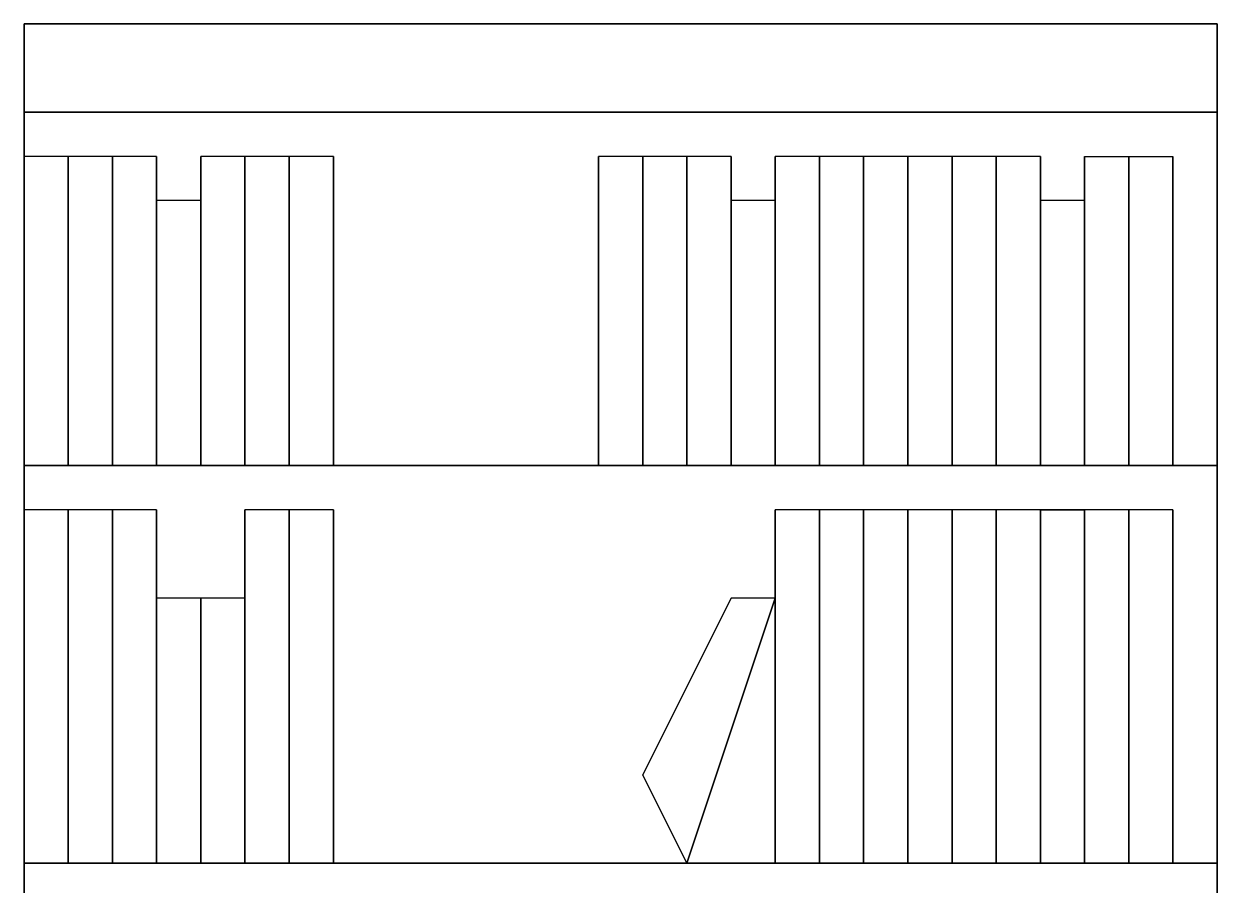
# Model space of a CAD drawing. Header units: millimetres. Extents: x 51491 to 87084, y 5379 to 33460.
# Drawn here: x 71176 to 72861, y 19359 to 20576 of the extents above; entities that cross this region are included whole.
import ezdxf

# ---------------------------------------------------------------- set-up
doc = ezdxf.new("R2010")
doc.units = ezdxf.units.MM

# ---------------------------------------------------------------- blocks, each defined once
blk = doc.blocks.new('A$C34F12EED')
at = {"linetype": 'Continuous'}
for p, q in [((1622.6, 2558.4), (0.2, 2558.4)), ((1622.6, 2558.4), (0.2, 2558.4)), ((0.2, 2558.4), (1622.6, 2558.4)), ((0.2, 2558.4), (1622.6, 2558.4)), ((0.2, 2558.4), (0.2, 2433.6)), ((0.2, 2433.6), (0.2, 2558.4)), ((0.2, 2433.6), (0.2, 2558.4)), ((0.2, 2558.4), (0.2, 2433.6)), ((0.2, 2558.4), (0.2, 2433.6)), ((0.2, 2558.4), (0.2, 2433.6)), ((0.2, 2433.6), (0.2, 2558.4)), ((0.2, 2558.4), (0.2, 2433.6)), ((0.2, 2433.6), (0.2, 2558.4)), ((0.2, 2558.4), (0.2, 2433.6)), ((0.2, 2433.6), (0.2, 2558.4)), ((0.2, 2558.4), (0.2, 2433.6)), ((0.2, 2433.6), (0.2, 2558.4)), ((0.2, 2558.4), (0.2, 2433.6)), ((0.2, 2433.6), (0.2, 2558.4)), ((0.2, 2558.4), (0.2, 2433.6)), ((0.2, 2433.6), (0.2, 2558.4)), ((0.2, 2558.4), (0.2, 2433.6)), ((0.2, 2433.6), (0.2, 2558.4)), ((0.2, 2558.4), (0.2, 2433.6)), ((0.2, 2433.6), (0.2, 2558.4)), ((0.2, 2433.6), (0.2, 2558.4)), ((0.2, 2558.4), (0.2, 2433.6)), ((0.2, 2433.6), (0.2, 2558.4)), ((0.2, 2558.4), (187.4, 2558.4)), ((0.2, 2558.4), (187.4, 2558.4)), ((0.2, 2558.4), (187.4, 2558.4)), ((187.4, 2558.4), (0.2, 2558.4)), ((0.2, 2558.4), (187.4, 2558.4)), ((0.2, 2558.4), (187.4, 2558.4)), ((187.4, 2558.4), (374.6, 2558.4)), ((187.4, 2558.4), (312.2, 2558.4)), ((187.4, 2558.4), (312.2, 2558.4)), ((187.4, 2558.4), (312.2, 2558.4)), ((187.4, 2558.4), (312.2, 2558.4)), ((374.6, 2558.4), (187.4, 2558.4)), ((312.2, 2558.4), (374.6, 2558.4)), ((374.6, 2558.4), (312.2, 2558.4)), ((374.6, 2558.4), (312.2, 2558.4)), ((312.2, 2558.4), (374.6, 2558.4)), ((312.2, 2558.4), (437, 2558.4)), ((312.2, 2558.4), (437, 2558.4)), ((312.2, 2558.4), (437, 2558.4)), ((437, 2558.4), (312.2, 2558.4)), ((374.6, 2558.4), (499.4, 2558.4)), ((499.4, 2558.4), (374.6, 2558.4)), ((499.4, 2558.4), (437, 2558.4)), ((437, 2558.4), (624.2, 2558.4)), ((437, 2558.4), (624.2, 2558.4)), ((437, 2558.4), (499.4, 2558.4)), ((437, 2558.4), (624.2, 2558.4)), ((437, 2558.4), (499.4, 2558.4)), ((624.2, 2558.4), (437, 2558.4)), ((499.4, 2558.4), (437, 2558.4)), ((499.4, 2558.4), (624.2, 2558.4)), ((624.2, 2558.4), (499.4, 2558.4)), ((624.2, 2558.4), (749, 2558.4)), ((624.2, 2558.4), (749, 2558.4)), ((749, 2558.4), (624.2, 2558.4)), ((624.2, 2558.4), (749, 2558.4)), ((624.2, 2558.4), (749, 2558.4)), ((749, 2558.4), (624.2, 2558.4)), ((749, 2558.4), (873.8, 2558.4)), ((749, 2558.4), (936.2, 2558.4)), ((749, 2558.4), (936.2, 2558.4)), ((749, 2558.4), (936.2, 2558.4)), ((749, 2558.4), (936.2, 2558.4)), ((873.8, 2558.4), (749, 2558.4)), ((873.8, 2558.4), (1061, 2558.4)), ((873.8, 2558.4), (936.2, 2558.4)), ((936.2, 2558.4), (873.8, 2558.4)), ((1061, 2558.4), (873.8, 2558.4)), ((936.2, 2558.4), (873.8, 2558.4)), ((873.8, 2558.4), (936.2, 2558.4)), ((1061, 2558.4), (936.2, 2558.4)), ((1061, 2558.4), (936.2, 2558.4)), ((1061, 2558.4), (936.2, 2558.4)), ((1061, 2558.4), (936.2, 2558.4)), ((1061, 2558.4), (1185.8, 2558.4)), ((1061, 2558.4), (1185.8, 2558.4)), ((1185.8, 2558.4), (1061, 2558.4)), ((1185.8, 2558.4), (1061, 2558.4)), ((1185.8, 2558.4), (1061, 2558.4)), ((1185.8, 2558.4), (1061, 2558.4)), ((1373, 2558.4), (1185.8, 2558.4)), ((1185.8, 2558.4), (1373, 2558.4)), ((1185.8, 2558.4), (1310.6, 2558.4)), ((1310.6, 2558.4), (1185.8, 2558.4)), ((1373, 2558.4), (1185.8, 2558.4)), ((1185.8, 2558.4), (1373, 2558.4)), ((1373, 2558.4), (1310.6, 2558.4)), ((1310.6, 2558.4), (1373, 2558.4)), ((1310.6, 2558.4), (1435.4, 2558.4)), ((1310.6, 2558.4), (1373, 2558.4)), ((1435.4, 2558.4), (1310.6, 2558.4)), ((1373, 2558.4), (1310.6, 2558.4)), ((1373, 2558.4), (1497.8, 2558.4)), ((1373, 2558.4), (1497.8, 2558.4)), ((1497.8, 2558.4), (1373, 2558.4)), ((1497.8, 2558.4), (1373, 2558.4)), ((1435.4, 2558.4), (1497.8, 2558.4)), ((1497.8, 2558.4), (1435.4, 2558.4)), ((1497.8, 2558.4), (1435.4, 2558.4)), ((1435.4, 2558.4), (1497.8, 2558.4)), ((1435.4, 2558.4), (1622.6, 2558.4)), ((1622.6, 2558.4), (1435.4, 2558.4)), ((1497.8, 2558.4), (1685, 2558.4)), ((1497.8, 2558.4), (1685, 2558.4)), ((1685, 2558.4), (1497.8, 2558.4)), ((1685, 2558.4), (1497.8, 2558.4)), ((1622.6, 2558.4), (1685, 2558.4)), ((1685, 2558.4), (1622.6, 2558.4)), ((1622.6, 2558.4), (1685, 2558.4)), ((1685, 2558.4), (1622.6, 2558.4)), ((1685, 2558.4), (1622.6, 2558.4)), ((1622.6, 2558.4), (1685, 2558.4)), ((1685, 2558.4), (1622.6, 2558.4)), ((1622.6, 2558.4), (1685, 2558.4)), ((1685, 2558.4), (1622.6, 2558.4)), ((1622.6, 2558.4), (1685, 2558.4)), ((1685, 2558.4), (1622.6, 2558.4)), ((1622.6, 2558.4), (1685, 2558.4)), ((1685, 2558.4), (1622.6, 2558.4)), ((1622.6, 2558.4), (1685, 2558.4)), ((1685, 2558.4), (1622.6, 2558.4)), ((1622.6, 2558.4), (1685, 2558.4)), ((1685, 2558.4), (1622.6, 2558.4)), ((1622.6, 2558.4), (1685, 2558.4)), ((1685, 2558.4), (1622.6, 2558.4)), ((1622.6, 2558.4), (1685, 2558.4)), ((1685, 2558.4), (1622.6, 2558.4)), ((1622.6, 2558.4), (1685, 2558.4)), ((1622.6, 2558.4), (1685, 2558.4)), ((1685, 2558.4), (1622.6, 2558.4)), ((1685, 2433.6), (1685, 2558.4)), ((1685, 2558.4), (1685, 2433.6)), ((1685, 2558.4), (1685, 2433.6)), ((1685, 2433.6), (1685, 2558.4)), ((1685, 2433.6), (1685, 2558.4)), ((1685, 2558.4), (1685, 2433.6)), ((1685, 2433.6), (1685, 2558.4)), ((1685, 2433.6), (1685, 2558.4)), ((1685, 2558.4), (1685, 2433.6)), ((1685, 2433.6), (1685, 2558.4)), ((1685, 2558.4), (1685, 2433.6)), ((1685, 2433.6), (1685, 2558.4)), ((1685, 2558.4), (1685, 2433.6)), ((1685, 2558.4), (1685, 2433.6)), ((1685, 2433.6), (1685, 2558.4)), ((1685, 2558.4), (1685, 2433.6)), ((1685, 2433.6), (1685, 2558.4)), ((1685, 2558.4), (1685, 2433.6)), ((1685, 2433.6), (1685, 2558.4)), ((1685, 2558.4), (1685, 2433.6)), ((1685, 2433.6), (1685, 2558.4)), ((1685, 2558.4), (1685, 2433.6)), ((1685, 2558.4), (1685, 2433.6)), ((1685, 2433.6), (1685, 2558.4)), ((1685, 2433.6), (0.2, 2433.6)), ((0.2, 2433.6), (1685, 2433.6)), ((0.2, 2433.6), (1685, 2433.6)), ((0.2, 2433.6), (1685, 2433.6)), ((0.2, 2433.6), (1685, 2433.6)), ((0.2, 2433.6), (1685, 2433.6)), ((1685, 2433.6), (0.2, 2433.6)), ((0.2, 2433.6), (1685, 2433.6)), ((1685, 2433.6), (0.2, 2433.6)), ((1685, 2433.6), (0.2, 2433.6)), ((0.2, 2433.6), (1685, 2433.6)), ((1685, 2433.6), (0.2, 2433.6)), ((1685, 2433.6), (0.2, 2433.6)), ((0.2, 2433.6), (1685, 2433.6)), ((0.2, 2433.6), (125, 2433.6)), ((0.2, 2433.6), (125, 2433.6)), ((125, 2433.6), (0.2, 2433.6)), ((0.2, 2433.6), (125, 2433.6)), ((125, 2433.6), (0.2, 2433.6)), ((0.2, 2433.6), (125, 2433.6)), ((125, 2433.6), (0.2, 2433.6)), ((0.2, 2433.6), (62.6, 2433.6)), ((0.2, 2433.6), (125, 2433.6)), ((0.2, 2433.6), (62.6, 2433.6)), ((0.2, 2433.6), (125, 2433.6)), ((125, 2433.6), (0.2, 2433.6)), ((125, 2433.6), (0.2, 2433.6)), ((0.2, 2433.6), (125, 2433.6)), ((125, 2433.6), (0.2, 2433.6)), ((0.2, 2433.6), (125, 2433.6)), ((125, 2433.6), (0.2, 2433.6)), ((0.2, 2433.6), (125, 2433.6)), ((0.2, 0), (0.2, 2433.6)), ((0.2, 0), (0.2, 2433.6)), ((0.2, 0), (0.2, 2433.6)), ((0.2, 0), (0.2, 2433.6)), ((0.2, 2433.6), (0.2, 0)), ((0.2, 2433.6), (0.2, 0)), ((0.2, 0), (0.2, 2433.6)), ((0.2, 0), (0.2, 2433.6)), ((0.2, 2433.6), (0.2, 0)), ((0.2, 2433.6), (0.2, 0)), ((0.2, 2433.6), (0.2, 0)), ((0.2, 0), (0.2, 2433.6)), ((125, 2433.6), (62.6, 2433.6)), ((62.6, 2433.6), (125, 2433.6)), ((62.6, 2433.6), (125, 2433.6)), ((125, 2433.6), (62.6, 2433.6)), ((62.6, 2433.6), (249.8, 2433.6)), ((249.8, 2433.6), (62.6, 2433.6)), ((125, 2433.6), (312.2, 2433.6)), ((125, 2433.6), (312.2, 2433.6)), ((125, 2433.6), (249.8, 2433.6)), ((125, 2433.6), (249.8, 2433.6)), ((125, 2433.6), (249.8, 2433.6)), ((249.8, 2433.6), (125, 2433.6)), ((125, 2433.6), (249.8, 2433.6)), ((249.8, 2433.6), (125, 2433.6)), ((312.2, 2433.6), (125, 2433.6)), ((312.2, 2433.6), (125, 2433.6)), ((249.8, 2433.6), (125, 2433.6)), ((125, 2433.6), (249.8, 2433.6)), ((249.8, 2433.6), (125, 2433.6)), ((125, 2433.6), (249.8, 2433.6)), ((249.8, 2433.6), (125, 2433.6)), ((125, 2433.6), (249.8, 2433.6)), ((249.8, 2433.6), (312.2, 2433.6)), ((312.2, 2433.6), (249.8, 2433.6)), ((312.2, 2433.6), (249.8, 2433.6)), ((249.8, 2433.6), (312.2, 2433.6)), ((249.8, 2433.6), (437, 2433.6)), ((437, 2433.6), (249.8, 2433.6)), ((249.8, 2433.6), (437, 2433.6)), ((437, 2433.6), (249.8, 2433.6)), ((249.8, 2433.6), (437, 2433.6)), ((437, 2433.6), (249.8, 2433.6)), ((249.8, 2433.6), (437, 2433.6)), ((249.8, 2433.6), (437, 2433.6)), ((437, 2433.6), (249.8, 2433.6)), ((437, 2433.6), (249.8, 2433.6)), ((249.8, 2433.6), (437, 2433.6)), ((437, 2433.6), (249.8, 2433.6)), ((249.8, 2433.6), (437, 2433.6)), ((437, 2433.6), (249.8, 2433.6)), ((312.2, 2433.6), (437, 2433.6)), ((312.2, 2433.6), (437, 2433.6)), ((312.2, 2433.6), (437, 2433.6)), ((437, 2433.6), (312.2, 2433.6)), ((437, 2433.6), (624.2, 2433.6)), ((437, 2433.6), (624.2, 2433.6)), ((624.2, 2433.6), (437, 2433.6)), ((437, 2433.6), (561.8, 2433.6)), ((437, 2433.6), (561.8, 2433.6)), ((437, 2433.6), (561.8, 2433.6)), ((561.8, 2433.6), (437, 2433.6)), ((437, 2433.6), (561.8, 2433.6)), ((437, 2433.6), (624.2, 2433.6)), ((437, 2433.6), (624.2, 2433.6)), ((624.2, 2433.6), (437, 2433.6)), ((624.2, 2433.6), (437, 2433.6)), ((437, 2433.6), (624.2, 2433.6)), ((561.8, 2433.6), (437, 2433.6)), ((437, 2433.6), (561.8, 2433.6)), ((561.8, 2433.6), (437, 2433.6)), ((437, 2433.6), (561.8, 2433.6)), ((561.8, 2433.6), (437, 2433.6)), ((561.8, 2433.6), (749, 2433.6)), ((749, 2433.6), (561.8, 2433.6)), ((561.8, 2433.6), (749, 2433.6)), ((749, 2433.6), (561.8, 2433.6)), ((561.8, 2433.6), (749, 2433.6)), ((749, 2433.6), (561.8, 2433.6)), ((749, 2433.6), (561.8, 2433.6)), ((749, 2433.6), (561.8, 2433.6)), ((561.8, 2433.6), (749, 2433.6)), ((749, 2433.6), (561.8, 2433.6)), ((624.2, 2433.6), (561.8, 2433.6)), ((561.8, 2433.6), (624.2, 2433.6)), ((561.8, 2433.6), (624.2, 2433.6)), ((624.2, 2433.6), (561.8, 2433.6)), ((624.2, 2433.6), (749, 2433.6)), ((624.2, 2433.6), (749, 2433.6)), ((624.2, 2433.6), (749, 2433.6)), ((749, 2433.6), (624.2, 2433.6)), ((749, 2433.6), (624.2, 2433.6)), ((749, 2433.6), (624.2, 2433.6)), ((749, 2433.6), (624.2, 2433.6)), ((624.2, 2433.6), (749, 2433.6)), ((749, 2433.6), (936.2, 2433.6)), ((749, 2433.6), (936.2, 2433.6)), ((749, 2433.6), (936.2, 2433.6)), ((936.2, 2433.6), (749, 2433.6)), ((749, 2433.6), (936.2, 2433.6)), ((936.2, 2433.6), (749, 2433.6)), ((749, 2433.6), (936.2, 2433.6)), ((936.2, 2433.6), (749, 2433.6)), ((749, 2433.6), (936.2, 2433.6)), ((936.2, 2433.6), (749, 2433.6)), ((936.2, 2433.6), (749, 2433.6)), ((936.2, 2433.6), (749, 2433.6)), ((749, 2433.6), (936.2, 2433.6)), ((936.2, 2433.6), (749, 2433.6)), ((749, 2433.6), (936.2, 2433.6)), ((936.2, 2433.6), (749, 2433.6)), ((749, 2433.6), (936.2, 2433.6)), ((936.2, 2433.6), (749, 2433.6)), ((936.2, 2433.6), (1061, 2433.6)), ((936.2, 2433.6), (1061, 2433.6)), ((936.2, 2433.6), (1061, 2433.6)), ((1061, 2433.6), (936.2, 2433.6)), ((936.2, 2433.6), (1061, 2433.6)), ((1061, 2433.6), (936.2, 2433.6)), ((936.2, 2433.6), (1061, 2433.6)), ((1061, 2433.6), (936.2, 2433.6)), ((936.2, 2433.6), (1061, 2433.6)), ((1061, 2433.6), (936.2, 2433.6)), ((1061, 2433.6), (936.2, 2433.6)), ((1061, 2433.6), (936.2, 2433.6)), ((936.2, 2433.6), (1061, 2433.6)), ((1061, 2433.6), (936.2, 2433.6)), ((936.2, 2433.6), (1061, 2433.6)), ((1061, 2433.6), (936.2, 2433.6)), ((936.2, 2433.6), (1061, 2433.6)), ((1061, 2433.6), (936.2, 2433.6)), ((1248.2, 2433.6), (1061, 2433.6)), ((1061, 2433.6), (1248.2, 2433.6)), ((1061, 2433.6), (1248.2, 2433.6)), ((1248.2, 2433.6), (1061, 2433.6)), ((1061, 2433.6), (1248.2, 2433.6)), ((1248.2, 2433.6), (1061, 2433.6)), ((1061, 2433.6), (1248.2, 2433.6)), ((1248.2, 2433.6), (1061, 2433.6)), ((1061, 2433.6), (1248.2, 2433.6)), ((1248.2, 2433.6), (1061, 2433.6)), ((1248.2, 2433.6), (1061, 2433.6)), ((1248.2, 2433.6), (1061, 2433.6)), ((1061, 2433.6), (1248.2, 2433.6)), ((1248.2, 2433.6), (1061, 2433.6)), ((1061, 2433.6), (1248.2, 2433.6)), ((1248.2, 2433.6), (1061, 2433.6)), ((1061, 2433.6), (1248.2, 2433.6)), ((1248.2, 2433.6), (1061, 2433.6)), ((1248.2, 2433.6), (1435.4, 2433.6)), ((1248.2, 2433.6), (1435.4, 2433.6)), ((1248.2, 2433.6), (1435.4, 2433.6)), ((1373, 2433.6), (1248.2, 2433.6)), ((1248.2, 2433.6), (1373, 2433.6)), ((1248.2, 2433.6), (1373, 2433.6)), ((1373, 2433.6), (1248.2, 2433.6)), ((1248.2, 2433.6), (1373, 2433.6)), ((1373, 2433.6), (1248.2, 2433.6)), ((1373, 2433.6), (1248.2, 2433.6)), ((1435.4, 2433.6), (1248.2, 2433.6)), ((1435.4, 2433.6), (1248.2, 2433.6)), ((1248.2, 2433.6), (1373, 2433.6)), ((1373, 2433.6), (1248.2, 2433.6)), ((1248.2, 2433.6), (1373, 2433.6)), ((1373, 2433.6), (1248.2, 2433.6)), ((1248.2, 2433.6), (1373, 2433.6)), ((1435.4, 2433.6), (1248.2, 2433.6)), ((1435.4, 2433.6), (1373, 2433.6)), ((1373, 2433.6), (1435.4, 2433.6)), ((1373, 2433.6), (1435.4, 2433.6)), ((1435.4, 2433.6), (1373, 2433.6)), ((1560.2, 2433.6), (1373, 2433.6)), ((1560.2, 2433.6), (1373, 2433.6)), ((1373, 2433.6), (1560.2, 2433.6)), ((1373, 2433.6), (1560.2, 2433.6)), ((1373, 2433.6), (1560.2, 2433.6)), ((1560.2, 2433.6), (1373, 2433.6)), ((1560.2, 2433.6), (1373, 2433.6)), ((1560.2, 2433.6), (1373, 2433.6)), ((1373, 2433.6), (1560.2, 2433.6)), ((1560.2, 2433.6), (1373, 2433.6)), ((1560.2, 2433.6), (1373, 2433.6)), ((1560.2, 2433.6), (1373, 2433.6)), ((1435.4, 2433.6), (1560.2, 2433.6)), ((1560.2, 2433.6), (1435.4, 2433.6)), ((1435.4, 2433.6), (1622.6, 2433.6)), ((1560.2, 2433.6), (1435.4, 2433.6)), ((1560.2, 2433.6), (1435.4, 2433.6)), ((1622.6, 2433.6), (1435.4, 2433.6)), ((1622.6, 2433.6), (1560.2, 2433.6)), ((1560.2, 2433.6), (1685, 2433.6)), ((1560.2, 2433.6), (1685, 2433.6)), ((1560.2, 2433.6), (1685, 2433.6)), ((1685, 2433.6), (1560.2, 2433.6)), ((1560.2, 2433.6), (1685, 2433.6)), ((1560.2, 2433.6), (1685, 2433.6)), ((1685, 2433.6), (1560.2, 2433.6)), ((1560.2, 2433.6), (1622.6, 2433.6)), ((1685, 2433.6), (1560.2, 2433.6)), ((1560.2, 2433.6), (1622.6, 2433.6)), ((1685, 2433.6), (1560.2, 2433.6)), ((1685, 2433.6), (1560.2, 2433.6)), ((1560.2, 2433.6), (1685, 2433.6)), ((1685, 2433.6), (1560.2, 2433.6)), ((1685, 2433.6), (1560.2, 2433.6)), ((1685, 2433.6), (1560.2, 2433.6)), ((1685, 2433.6), (1560.2, 2433.6)), ((1560.2, 2433.6), (1685, 2433.6)), ((1622.6, 2433.6), (1560.2, 2433.6)), ((1685, 2433.6), (1622.6, 2433.6)), ((1622.6, 2433.6), (1685, 2433.6)), ((1622.6, 2433.6), (1685, 2433.6)), ((1685, 2433.6), (1622.6, 2433.6)), ((1685, 2433.6), (1622.6, 2433.6)), ((1685, 2433.6), (1622.6, 2433.6)), ((1685, 0), (1685, 2433.6)), ((1685, 2433.6), (1685, 0)), ((1685, 2433.6), (1685, 0)), ((1685, 2433.6), (1685, 0)), ((1685, 0), (1685, 2433.6)), ((1685, 2433.6), (1685, 0)), ((1685, 0), (1685, 2433.6)), ((1685, 2433.6), (1685, 0)), ((187.4, 2371.2), (0, 2371.2)), ((62.6, 2371.2), (62.6, 1934.4)), ((62.6, 2371.2), (62.6, 1934.4)), ((62.6, 1934.4), (62.6, 2371.2)), ((62.6, 2371.2), (62.6, 1934.4)), ((62.6, 2371.2), (62.6, 1934.4)), ((62.6, 1934.4), (62.6, 2371.2)), ((62.6, 1934.4), (62.6, 2371.2)), ((62.6, 2371.2), (62.6, 1934.4)), ((125, 1934.4), (125, 2371.2)), ((125, 2371.2), (125, 1934.4)), ((125, 1934.4), (125, 2371.2)), ((125, 2371.2), (125, 1934.4)), ((125, 2371.2), (125, 1934.4)), ((125, 1934.4), (125, 2371.2)), ((125, 1934.4), (125, 2371.2)), ((125, 2371.2), (125, 1934.4)), ((187.4, 1934.4), (187.4, 2371.2)), ((187.4, 2371.2), (187.4, 1934.4)), ((187.4, 1934.4), (187.4, 2371.2)), ((187.4, 2371.2), (187.4, 1934.4)), ((187.4, 2371.2), (187.4, 1934.4)), ((187.4, 1934.4), (187.4, 2371.2)), ((187.4, 1934.4), (187.4, 2371.2)), ((187.4, 2371.2), (187.4, 1934.4)), ((249.8, 1934.4), (249.8, 2371.2)), ((249.8, 2371.2), (249.8, 1934.4)), ((249.8, 2371.2), (249.8, 1934.4)), ((312.2, 2371.2), (249.8, 2371.2)), ((312.2, 2371.2), (249.8, 2371.2)), ((249.8, 1934.4), (249.8, 2371.2)), ((312.2, 2371.2), (249.8, 2371.2)), ((312.2, 2371.2), (249.8, 2371.2)), ((312.2, 2371.2), (312.2, 1934.4)), ((312.2, 2371.2), (312.2, 1934.4)), ((312.2, 1934.4), (312.2, 2371.2)), ((312.2, 2371.2), (312.2, 1934.4)), ((312.2, 2371.2), (312.2, 1934.4)), ((312.2, 2371.2), (312.2, 1934.4)), ((374.6, 2371.2), (312.2, 2371.2)), ((312.2, 1934.4), (312.2, 2371.2)), ((374.6, 2371.2), (312.2, 2371.2)), ((312.2, 1934.4), (312.2, 2371.2)), ((374.6, 2371.2), (312.2, 2371.2)), ((374.6, 2371.2), (312.2, 2371.2)), ((374.6, 2371.2), (374.6, 1934.4)), ((374.6, 2371.2), (374.6, 1934.4)), ((374.6, 1934.4), (374.6, 2371.2)), ((374.6, 2371.2), (374.6, 1934.4)), ((374.6, 2371.2), (374.6, 1934.4)), ((374.6, 2371.2), (374.6, 1934.4)), ((374.6, 1934.4), (374.6, 2371.2)), ((374.6, 1934.4), (374.6, 2371.2)), ((437, 2371.2), (374.6, 2371.2)), ((437, 2371.2), (374.6, 2371.2)), ((437, 2371.2), (374.6, 2371.2)), ((437, 2371.2), (374.6, 2371.2)), ((437, 2371.2), (437, 1934.4)), ((437, 2371.2), (437, 1934.4)), ((437, 2371.2), (437, 1934.4)), ((437, 1934.4), (437, 2371.2)), ((811.4, 1934.4), (811.4, 2371.2)), ((811.4, 2371.2), (811.4, 1934.4)), ((811.4, 2371.2), (811.4, 1934.4)), ((811.4, 1934.4), (811.4, 2371.2)), ((873.8, 2371.2), (811.4, 2371.2)), ((873.8, 2371.2), (811.4, 2371.2)), ((873.8, 2371.2), (811.4, 2371.2)), ((873.8, 2371.2), (811.4, 2371.2)), ((873.8, 2371.2), (873.8, 1934.4)), ((873.8, 2371.2), (873.8, 1934.4)), ((873.8, 1934.4), (873.8, 2371.2)), ((873.8, 2371.2), (873.8, 1934.4)), ((873.8, 2371.2), (873.8, 1934.4)), ((873.8, 2371.2), (873.8, 1934.4)), ((936.2, 2371.2), (873.8, 2371.2)), ((873.8, 1934.4), (873.8, 2371.2)), ((936.2, 2371.2), (873.8, 2371.2)), ((873.8, 1934.4), (873.8, 2371.2)), ((936.2, 2371.2), (873.8, 2371.2)), ((936.2, 2371.2), (873.8, 2371.2)), ((936.2, 2371.2), (936.2, 1934.4)), ((936.2, 2371.2), (936.2, 1934.4)), ((936.2, 1934.4), (936.2, 2371.2)), ((936.2, 2371.2), (936.2, 1934.4)), ((936.2, 2371.2), (936.2, 1934.4)), ((936.2, 2371.2), (936.2, 1934.4)), ((998.6, 2371.2), (936.2, 2371.2)), ((936.2, 1934.4), (936.2, 2371.2)), ((998.6, 2371.2), (936.2, 2371.2)), ((936.2, 1934.4), (936.2, 2371.2)), ((998.6, 2371.2), (936.2, 2371.2)), ((998.6, 2371.2), (936.2, 2371.2)), ((998.6, 2371.2), (998.6, 1934.4)), ((998.6, 2371.2), (998.6, 1934.4)), ((998.6, 2371.2), (998.6, 1934.4)), ((998.6, 1934.4), (998.6, 2371.2)), ((1061, 1934.4), (1061, 2371.2)), ((1061, 2371.2), (1061, 1934.4)), ((1061, 2371.2), (1061, 1934.4)), ((1123.4, 2371.2), (1061, 2371.2)), ((1123.4, 2371.2), (1061, 2371.2)), ((1061, 1934.4), (1061, 2371.2)), ((1123.4, 2371.2), (1061, 2371.2)), ((1123.4, 2371.2), (1061, 2371.2)), ((1123.4, 2371.2), (1123.4, 1934.4)), ((1123.4, 2371.2), (1123.4, 1934.4)), ((1123.4, 1934.4), (1123.4, 2371.2)), ((1123.4, 2371.2), (1123.4, 1934.4)), ((1123.4, 2371.2), (1123.4, 1934.4)), ((1123.4, 2371.2), (1123.4, 1934.4)), ((1123.4, 1934.4), (1123.4, 2371.2)), ((1123.4, 1934.4), (1123.4, 2371.2)), ((1185.8, 2371.2), (1123.4, 2371.2)), ((1185.8, 2371.2), (1123.4, 2371.2)), ((1185.8, 2371.2), (1123.4, 2371.2)), ((1185.8, 2371.2), (1123.4, 2371.2)), ((1185.8, 2371.2), (1185.8, 1934.4)), ((1185.8, 2371.2), (1185.8, 1934.4)), ((1185.8, 1934.4), (1185.8, 2371.2)), ((1185.8, 2371.2), (1185.8, 1934.4)), ((1185.8, 2371.2), (1185.8, 1934.4)), ((1248.2, 2371.2), (1185.8, 2371.2)), ((1185.8, 2371.2), (1185.8, 1934.4)), ((1248.2, 2371.2), (1185.8, 2371.2)), ((1185.8, 1934.4), (1185.8, 2371.2)), ((1185.8, 1934.4), (1185.8, 2371.2)), ((1248.2, 2371.2), (1185.8, 2371.2)), ((1248.2, 2371.2), (1185.8, 2371.2)), ((1310.6, 2371.2), (1248.2, 2371.2)), ((1310.6, 2371.2), (1248.2, 2371.2)), ((1248.2, 2371.2), (1248.2, 1934.4)), ((1310.6, 2371.2), (1248.2, 2371.2)), ((1310.6, 2371.2), (1248.2, 2371.2)), ((1248.2, 1934.4), (1248.2, 2371.2)), ((1248.2, 2371.2), (1248.2, 1934.4)), ((1248.2, 2371.2), (1248.2, 1934.4)), ((1248.2, 1934.4), (1248.2, 2371.2)), ((1248.2, 2371.2), (1248.2, 1934.4)), ((1248.2, 2371.2), (1248.2, 1934.4)), ((1248.2, 1934.4), (1248.2, 2371.2)), ((1310.6, 2371.2), (1310.6, 1934.4)), ((1310.6, 1934.4), (1310.6, 2371.2)), ((1310.6, 2371.2), (1310.6, 1934.4)), ((1310.6, 2371.2), (1310.6, 1934.4)), ((1310.6, 1934.4), (1310.6, 2371.2)), ((1310.6, 2371.2), (1310.6, 1934.4)), ((1310.6, 2371.2), (1310.6, 1934.4)), ((1373, 2371.2), (1310.6, 2371.2)), ((1373, 2371.2), (1310.6, 2371.2)), ((1310.6, 1934.4), (1310.6, 2371.2)), ((1373, 2371.2), (1310.6, 2371.2)), ((1373, 2371.2), (1310.6, 2371.2)), ((1373, 2371.2), (1373, 1934.4)), ((1373, 2371.2), (1373, 1934.4)), ((1373, 1934.4), (1373, 2371.2)), ((1373, 2371.2), (1373, 1934.4)), ((1373, 2371.2), (1373, 1934.4)), ((1435.4, 2371.2), (1373, 2371.2)), ((1373, 2371.2), (1373, 1934.4)), ((1435.4, 2371.2), (1373, 2371.2)), ((1373, 1934.4), (1373, 2371.2)), ((1373, 1934.4), (1373, 2371.2)), ((1435.4, 2371.2), (1373, 2371.2)), ((1435.4, 2371.2), (1373, 2371.2)), ((1435.4, 2371.2), (1435.4, 1934.4)), ((1435.4, 2371.2), (1435.4, 1934.4)), ((1435.4, 2371.2), (1435.4, 1934.4)), ((1435.4, 1934.4), (1435.4, 2371.2)), ((1497.8, 1934.4), (1497.8, 2371.2)), ((1497.8, 2371.2), (1497.8, 1934.4)), ((1497.8, 1934.4), (1497.8, 2371.2)), ((1497.8, 2371.2), (1497.8, 1934.4)), ((1497.8, 2371.2), (1497.8, 1934.4)), ((1497.8, 1934.4), (1497.8, 2371.2)), ((1497.8, 1934.4), (1497.8, 2371.2)), ((1497.8, 2371.2), (1497.8, 1934.4)), ((1497.8, 2371.2), (1622.6, 2371.2)), ((1560.2, 2371.2), (1560.2, 1934.4)), ((1560.2, 2371.2), (1560.2, 1934.4)), ((1560.2, 1934.4), (1560.2, 2371.2)), ((1560.2, 2371.2), (1560.2, 1934.4)), ((1560.2, 2371.2), (1560.2, 1934.4)), ((1560.2, 1934.4), (1560.2, 2371.2)), ((1560.2, 1934.4), (1560.2, 2371.2)), ((1560.2, 2371.2), (1560.2, 1934.4)), ((1622.6, 2371.2), (1622.6, 1934.4)), ((1622.6, 2371.2), (1622.6, 1934.4)), ((1622.6, 1934.4), (1622.6, 2371.2)), ((1622.6, 2371.2), (1622.6, 1934.4)), ((1622.6, 2371.2), (1622.6, 1934.4)), ((1622.6, 1934.4), (1622.6, 2371.2)), ((1622.6, 1934.4), (1622.6, 2371.2)), ((1622.6, 2371.2), (1622.6, 1934.4)), ((249.8, 2308.8), (187.4, 2308.8)), ((187.4, 1934.4), (187.4, 2308.8)), ((187.4, 2308.8), (187.4, 1934.4)), ((249.8, 2308.8), (187.4, 2308.8)), ((187.4, 1934.4), (187.4, 2308.8)), ((187.4, 2308.8), (187.4, 1934.4)), ((249.8, 2308.8), (187.4, 2308.8)), ((249.8, 2308.8), (187.4, 2308.8)), ((249.8, 1934.4), (249.8, 2308.8)), ((249.8, 2308.8), (249.8, 1934.4)), ((249.8, 2308.8), (249.8, 1934.4)), ((249.8, 2308.8), (249.8, 1934.4)), ((998.6, 1934.4), (998.6, 2308.8)), ((998.6, 2308.8), (998.6, 1934.4)), ((1061, 2308.8), (998.6, 2308.8)), ((998.6, 1934.4), (998.6, 2308.8)), ((998.6, 2308.8), (998.6, 1934.4)), ((1061, 2308.8), (998.6, 2308.8)), ((1061, 2308.8), (998.6, 2308.8)), ((1061, 2308.8), (998.6, 2308.8)), ((1061, 2308.8), (1061, 1934.4)), ((1061, 2308.8), (1061, 1934.4)), ((1061, 1934.4), (1061, 2308.8)), ((1061, 2308.8), (1061, 1934.4)), ((1435.4, 1934.4), (1435.4, 2308.8)), ((1435.4, 2308.8), (1435.4, 1934.4)), ((1497.8, 2308.8), (1435.4, 2308.8)), ((1435.4, 1934.4), (1435.4, 2308.8)), ((1435.4, 2308.8), (1435.4, 1934.4)), ((1497.8, 2308.8), (1435.4, 2308.8)), ((1497.8, 2308.8), (1435.4, 2308.8)), ((1497.8, 2308.8), (1435.4, 2308.8)), ((1497.8, 2308.8), (1497.8, 1934.4)), ((1497.8, 2308.8), (1497.8, 1934.4)), ((1497.8, 1934.4), (1497.8, 2308.8)), ((1497.8, 2308.8), (1497.8, 1934.4)), ((0.2, 1934.4), (1685, 1934.4)), ((0.2, 1934.4), (1685, 1934.4)), ((1685, 1934.4), (0.2, 1934.4)), ((0.2, 1934.4), (1685, 1934.4)), ((1685, 1934.4), (0.2, 1934.4)), ((1685, 1934.4), (0.2, 1934.4)), ((0.2, 1934.4), (1685, 1934.4)), ((1685, 1934.4), (0.2, 1934.4)), ((249.8, 1934.4), (187.4, 1934.4)), ((187.4, 1934.4), (249.8, 1934.4)), ((249.8, 1934.4), (187.4, 1934.4)), ((249.8, 1934.4), (187.4, 1934.4)), ((312.2, 1934.4), (249.8, 1934.4)), ((312.2, 1934.4), (249.8, 1934.4)), ((312.2, 1934.4), (249.8, 1934.4)), ((312.2, 1934.4), (249.8, 1934.4)), ((374.6, 1934.4), (312.2, 1934.4)), ((374.6, 1934.4), (312.2, 1934.4)), ((374.6, 1934.4), (312.2, 1934.4)), ((374.6, 1934.4), (312.2, 1934.4)), ((437, 1934.4), (374.6, 1934.4)), ((437, 1934.4), (374.6, 1934.4)), ((437, 1934.4), (374.6, 1934.4)), ((437, 1934.4), (374.6, 1934.4)), ((873.8, 1934.4), (811.4, 1934.4)), ((873.8, 1934.4), (811.4, 1934.4)), ((873.8, 1934.4), (811.4, 1934.4)), ((873.8, 1934.4), (811.4, 1934.4)), ((936.2, 1934.4), (873.8, 1934.4)), ((936.2, 1934.4), (873.8, 1934.4)), ((936.2, 1934.4), (873.8, 1934.4)), ((936.2, 1934.4), (873.8, 1934.4)), ((998.6, 1934.4), (936.2, 1934.4)), ((998.6, 1934.4), (936.2, 1934.4)), ((998.6, 1934.4), (936.2, 1934.4)), ((998.6, 1934.4), (936.2, 1934.4)), ((1061, 1934.4), (998.6, 1934.4)), ((998.6, 1934.4), (1061, 1934.4)), ((1061, 1934.4), (998.6, 1934.4)), ((1061, 1934.4), (998.6, 1934.4)), ((1061, 1934.4), (1123.4, 1934.4)), ((1123.4, 1934.4), (1061, 1934.4)), ((1123.4, 1934.4), (1061, 1934.4)), ((1123.4, 1934.4), (1061, 1934.4)), ((1185.8, 1934.4), (1123.4, 1934.4)), ((1185.8, 1934.4), (1123.4, 1934.4)), ((1185.8, 1934.4), (1123.4, 1934.4)), ((1185.8, 1934.4), (1123.4, 1934.4)), ((1248.2, 1934.4), (1185.8, 1934.4)), ((1248.2, 1934.4), (1185.8, 1934.4)), ((1248.2, 1934.4), (1185.8, 1934.4)), ((1248.2, 1934.4), (1185.8, 1934.4)), ((1310.6, 1934.4), (1248.2, 1934.4)), ((1310.6, 1934.4), (1248.2, 1934.4)), ((1310.6, 1934.4), (1248.2, 1934.4)), ((1310.6, 1934.4), (1248.2, 1934.4)), ((1373, 1934.4), (1310.6, 1934.4)), ((1373, 1934.4), (1310.6, 1934.4)), ((1373, 1934.4), (1310.6, 1934.4)), ((1373, 1934.4), (1310.6, 1934.4)), ((1435.4, 1934.4), (1373, 1934.4)), ((1435.4, 1934.4), (1373, 1934.4)), ((1435.4, 1934.4), (1373, 1934.4)), ((1435.4, 1934.4), (1373, 1934.4)), ((1497.8, 1934.4), (1435.4, 1934.4)), ((1435.4, 1934.4), (1497.8, 1934.4)), ((1497.8, 1934.4), (1435.4, 1934.4)), ((1497.8, 1934.4), (1435.4, 1934.4)), ((62.6, 1872), (0.2, 1872)), ((62.6, 1872), (0.2, 1872)), ((62.6, 1872), (0.2, 1872)), ((62.6, 1872), (0.2, 1872)), ((0.2, 1372.8), (0.2, 1872)), ((0.2, 1372.8), (0.2, 1872)), ((0.2, 1872), (0.2, 1372.8)), ((0.2, 1372.8), (0.2, 1872)), ((125, 1872), (62.6, 1872)), ((125, 1872), (62.6, 1872)), ((125, 1872), (62.6, 1872)), ((125, 1872), (62.6, 1872)), ((62.6, 1372.8), (62.6, 1872)), ((62.6, 1372.8), (62.6, 1872)), ((62.6, 1872), (62.6, 1372.8)), ((62.6, 1372.8), (62.6, 1872)), ((62.6, 1872), (62.6, 1372.8)), ((62.6, 1372.8), (62.6, 1872)), ((62.6, 1372.8), (62.6, 1872)), ((62.6, 1872), (62.6, 1372.8)), ((187.4, 1872), (125, 1872)), ((187.4, 1872), (125, 1872)), ((187.4, 1872), (125, 1872)), ((187.4, 1872), (125, 1872)), ((125, 1372.8), (125, 1872)), ((125, 1372.8), (125, 1872)), ((125, 1872), (125, 1372.8)), ((125, 1372.8), (125, 1872)), ((125, 1372.8), (125, 1872)), ((125, 1872), (125, 1372.8)), ((125, 1872), (125, 1372.8)), ((125, 1372.8), (125, 1872)), ((187.4, 1872), (187.4, 1372.8)), ((187.4, 1372.8), (187.4, 1872)), ((187.4, 1372.8), (187.4, 1872)), ((187.4, 1872), (187.4, 1372.8)), ((374.6, 1872), (312.2, 1872)), ((374.6, 1872), (312.2, 1872)), ((374.6, 1872), (312.2, 1872)), ((374.6, 1872), (312.2, 1872)), ((312.2, 1372.8), (312.2, 1872)), ((312.2, 1372.8), (312.2, 1872)), ((312.2, 1872), (312.2, 1372.8)), ((312.2, 1372.8), (312.2, 1872)), ((437, 1872), (374.6, 1872)), ((437, 1872), (374.6, 1872)), ((437, 1872), (374.6, 1872)), ((437, 1872), (374.6, 1872)), ((374.6, 1372.8), (374.6, 1872)), ((374.6, 1372.8), (374.6, 1872)), ((374.6, 1872), (374.6, 1372.8)), ((374.6, 1372.8), (374.6, 1872)), ((374.6, 1872), (374.6, 1372.8)), ((374.6, 1372.8), (374.6, 1872)), ((374.6, 1372.8), (374.6, 1872)), ((374.6, 1872), (374.6, 1372.8)), ((437, 1872), (437, 1372.8)), ((437, 1372.8), (437, 1872)), ((437, 1372.8), (437, 1872)), ((437, 1872), (437, 1372.8)), ((1123.4, 1872), (1061, 1872)), ((1123.4, 1872), (1061, 1872)), ((1123.4, 1872), (1061, 1872)), ((1123.4, 1872), (1061, 1872)), ((1061, 1372.8), (1061, 1872)), ((1061, 1372.8), (1061, 1872)), ((1061, 1872), (1061, 1372.8)), ((1061, 1372.8), (1061, 1872)), ((1185.8, 1872), (1123.4, 1872)), ((1185.8, 1872), (1123.4, 1872)), ((1185.8, 1872), (1123.4, 1872)), ((1185.8, 1872), (1123.4, 1872)), ((1123.4, 1872), (1123.4, 1372.8)), ((1123.4, 1372.8), (1123.4, 1872)), ((1123.4, 1872), (1123.4, 1372.8)), ((1123.4, 1372.8), (1123.4, 1872)), ((1123.4, 1372.8), (1123.4, 1872)), ((1123.4, 1872), (1123.4, 1372.8)), ((1123.4, 1872), (1123.4, 1372.8)), ((1123.4, 1372.8), (1123.4, 1872)), ((1497.8, 1872), (1185.8, 1872)), ((1185.8, 1872), (1185.8, 1372.8)), ((1185.8, 1372.8), (1185.8, 1872)), ((1185.8, 1872), (1185.8, 1372.8)), ((1185.8, 1372.8), (1185.8, 1872)), ((1185.8, 1872), (1185.8, 1372.8)), ((1185.8, 1372.8), (1185.8, 1872)), ((1185.8, 1372.8), (1185.8, 1872)), ((1185.8, 1372.8), (1185.8, 1872)), ((1185.8, 1872), (1185.8, 1372.8)), ((1185.8, 1872), (1185.8, 1372.8)), ((1185.8, 1872), (1185.8, 1372.8)), ((1185.8, 1372.8), (1185.8, 1872)), ((1248.2, 1372.8), (1248.2, 1872)), ((1248.2, 1372.8), (1248.2, 1872)), ((1248.2, 1872), (1248.2, 1372.8)), ((1248.2, 1372.8), (1248.2, 1872)), ((1248.2, 1372.8), (1248.2, 1872)), ((1248.2, 1872), (1248.2, 1372.8)), ((1248.2, 1872), (1248.2, 1372.8)), ((1248.2, 1372.8), (1248.2, 1872)), ((1310.6, 1372.8), (1310.6, 1872)), ((1310.6, 1872), (1310.6, 1372.8)), ((1310.6, 1872), (1310.6, 1372.8)), ((1310.6, 1372.8), (1310.6, 1872)), ((1310.6, 1372.8), (1310.6, 1872)), ((1310.6, 1372.8), (1310.6, 1872)), ((1310.6, 1872), (1310.6, 1372.8)), ((1310.6, 1372.8), (1310.6, 1872)), ((1373, 1372.8), (1373, 1872)), ((1373, 1372.8), (1373, 1872)), ((1373, 1872), (1373, 1372.8)), ((1373, 1372.8), (1373, 1872)), ((1373, 1372.8), (1373, 1872)), ((1373, 1872), (1373, 1372.8)), ((1373, 1872), (1373, 1372.8)), ((1373, 1372.8), (1373, 1872)), ((1497.8, 1872), (1435.4, 1872)), ((1435.4, 1872), (1497.8, 1872)), ((1497.8, 1872), (1435.4, 1872)), ((1435.4, 1372.8), (1435.4, 1872)), ((1435.4, 1372.8), (1435.4, 1872)), ((1435.4, 1872), (1435.4, 1372.8)), ((1435.4, 1372.8), (1435.4, 1872)), ((1435.4, 1872), (1435.4, 1372.8)), ((1435.4, 1372.8), (1435.4, 1872)), ((1435.4, 1372.8), (1435.4, 1872)), ((1435.4, 1872), (1435.4, 1372.8)), ((1435.4, 1872), (1435.4, 1372.8)), ((1435.4, 1872), (1435.4, 1372.8)), ((1435.4, 1372.8), (1435.4, 1872)), ((1435.4, 1372.8), (1435.4, 1872)), ((1560.2, 1872), (1497.8, 1872)), ((1560.2, 1872), (1497.8, 1872)), ((1560.2, 1872), (1497.8, 1872)), ((1560.2, 1872), (1497.8, 1872)), ((1497.8, 1872), (1497.8, 1372.8)), ((1497.8, 1372.8), (1497.8, 1872)), ((1497.8, 1872), (1497.8, 1372.8)), ((1497.8, 1372.8), (1497.8, 1872)), ((1497.8, 1372.8), (1497.8, 1872)), ((1497.8, 1872), (1497.8, 1372.8)), ((1497.8, 1872), (1497.8, 1372.8)), ((1497.8, 1372.8), (1497.8, 1872)), ((1622.6, 1872), (1560.2, 1872)), ((1622.6, 1872), (1560.2, 1872)), ((1622.6, 1872), (1560.2, 1872)), ((1622.6, 1872), (1560.2, 1872)), ((1560.2, 1872), (1560.2, 1372.8)), ((1560.2, 1372.8), (1560.2, 1872)), ((1560.2, 1872), (1560.2, 1372.8)), ((1560.2, 1372.8), (1560.2, 1872)), ((1560.2, 1372.8), (1560.2, 1872)), ((1560.2, 1872), (1560.2, 1372.8)), ((1560.2, 1872), (1560.2, 1372.8)), ((1560.2, 1372.8), (1560.2, 1872)), ((1622.6, 1872), (1622.6, 1372.8)), ((1622.6, 1372.8), (1622.6, 1872)), ((1622.6, 1372.8), (1622.6, 1872)), ((1622.6, 1872), (1622.6, 1372.8)), ((249.8, 1747.2), (187.4, 1747.2)), ((249.8, 1747.2), (187.4, 1747.2)), ((249.8, 1747.2), (187.4, 1747.2)), ((249.8, 1747.2), (187.4, 1747.2)), ((187.4, 1372.8), (187.4, 1747.2)), ((187.4, 1372.8), (187.4, 1747.2)), ((187.4, 1747.2), (187.4, 1372.8)), ((187.4, 1372.8), (187.4, 1747.2)), ((312.2, 1747.2), (249.8, 1747.2)), ((312.2, 1747.2), (249.8, 1747.2)), ((312.2, 1747.2), (249.8, 1747.2)), ((312.2, 1747.2), (249.8, 1747.2)), ((249.8, 1372.8), (249.8, 1747.2)), ((249.8, 1747.2), (249.8, 1372.8)), ((249.8, 1747.2), (249.8, 1372.8)), ((249.8, 1372.8), (249.8, 1747.2)), ((249.8, 1372.8), (249.8, 1747.2)), ((249.8, 1372.8), (249.8, 1747.2)), ((249.8, 1747.2), (249.8, 1372.8)), ((249.8, 1372.8), (249.8, 1747.2)), ((312.2, 1747.2), (312.2, 1372.8)), ((312.2, 1372.8), (312.2, 1747.2)), ((312.2, 1372.8), (312.2, 1747.2)), ((312.2, 1747.2), (312.2, 1372.8)), ((873.8, 1497.6), (998.6, 1747.2)), ((873.8, 1497.6), (998.6, 1747.2)), ((998.6, 1747.2), (873.8, 1497.6)), ((873.8, 1497.6), (998.6, 1747.2)), ((1061, 1747.2), (936.2, 1372.8)), ((936.2, 1372.8), (1061, 1747.2)), ((936.2, 1372.8), (1061, 1747.2)), ((1061, 1747.2), (936.2, 1372.8)), ((1061, 1747.2), (998.6, 1747.2)), ((1061, 1747.2), (998.6, 1747.2)), ((1061, 1747.2), (998.6, 1747.2)), ((1061, 1747.2), (998.6, 1747.2)), ((936.2, 1372.8), (873.8, 1497.6)), ((936.2, 1372.8), (873.8, 1497.6)), ((936.2, 1372.8), (873.8, 1497.6)), ((936.2, 1372.8), (873.8, 1497.6)), ((0.2, 1372.8), (1685, 1372.8)), ((0.2, 1372.8), (1685, 1372.8)), ((1685, 1372.8), (0.2, 1372.8)), ((0.2, 1372.8), (1685, 1372.8)), ((1685, 1372.8), (0.2, 1372.8)), ((1685, 1372.8), (0.2, 1372.8)), ((0.2, 1372.8), (1685, 1372.8)), ((1685, 1372.8), (0.2, 1372.8)), ((62.6, 1372.8), (0.2, 1372.8)), ((62.6, 1372.8), (0.2, 1372.8)), ((62.6, 1372.8), (0.2, 1372.8)), ((62.6, 1372.8), (0.2, 1372.8)), ((125, 1372.8), (62.6, 1372.8)), ((125, 1372.8), (62.6, 1372.8)), ((125, 1372.8), (62.6, 1372.8)), ((125, 1372.8), (62.6, 1372.8)), ((187.4, 1372.8), (125, 1372.8)), ((187.4, 1372.8), (125, 1372.8)), ((187.4, 1372.8), (125, 1372.8)), ((187.4, 1372.8), (125, 1372.8)), ((249.8, 1372.8), (187.4, 1372.8)), ((249.8, 1372.8), (187.4, 1372.8)), ((249.8, 1372.8), (187.4, 1372.8)), ((249.8, 1372.8), (187.4, 1372.8)), ((312.2, 1372.8), (249.8, 1372.8)), ((312.2, 1372.8), (249.8, 1372.8)), ((312.2, 1372.8), (249.8, 1372.8)), ((312.2, 1372.8), (249.8, 1372.8)), ((374.6, 1372.8), (312.2, 1372.8)), ((374.6, 1372.8), (312.2, 1372.8)), ((374.6, 1372.8), (312.2, 1372.8)), ((374.6, 1372.8), (312.2, 1372.8)), ((437, 1372.8), (374.6, 1372.8)), ((437, 1372.8), (374.6, 1372.8)), ((437, 1372.8), (374.6, 1372.8)), ((437, 1372.8), (374.6, 1372.8)), ((1123.4, 1372.8), (1061, 1372.8)), ((1123.4, 1372.8), (1061, 1372.8)), ((1123.4, 1372.8), (1061, 1372.8)), ((1123.4, 1372.8), (1061, 1372.8)), ((1185.8, 1372.8), (1123.4, 1372.8)), ((1185.8, 1372.8), (1123.4, 1372.8)), ((1185.8, 1372.8), (1123.4, 1372.8)), ((1185.8, 1372.8), (1123.4, 1372.8)), ((1435.4, 1372.8), (1497.8, 1372.8)), ((1497.8, 1372.8), (1435.4, 1372.8)), ((1497.8, 1372.8), (1435.4, 1372.8)), ((1497.8, 1372.8), (1435.4, 1372.8)), ((1560.2, 1372.8), (1497.8, 1372.8)), ((1560.2, 1372.8), (1497.8, 1372.8)), ((1560.2, 1372.8), (1497.8, 1372.8)), ((1560.2, 1372.8), (1497.8, 1372.8)), ((1622.6, 1372.8), (1560.2, 1372.8)), ((1622.6, 1372.8), (1560.2, 1372.8)), ((1622.6, 1372.8), (1560.2, 1372.8)), ((1622.6, 1372.8), (1560.2, 1372.8))]:
    blk.add_line(p, q, dxfattribs=at)

msp = doc.modelspace()

# ---------------------------------------------------------------- block references
msp.add_blockref('A$C34F12EED', (71176.1, 18017.3))

doc.saveas('drawing.dxf')
